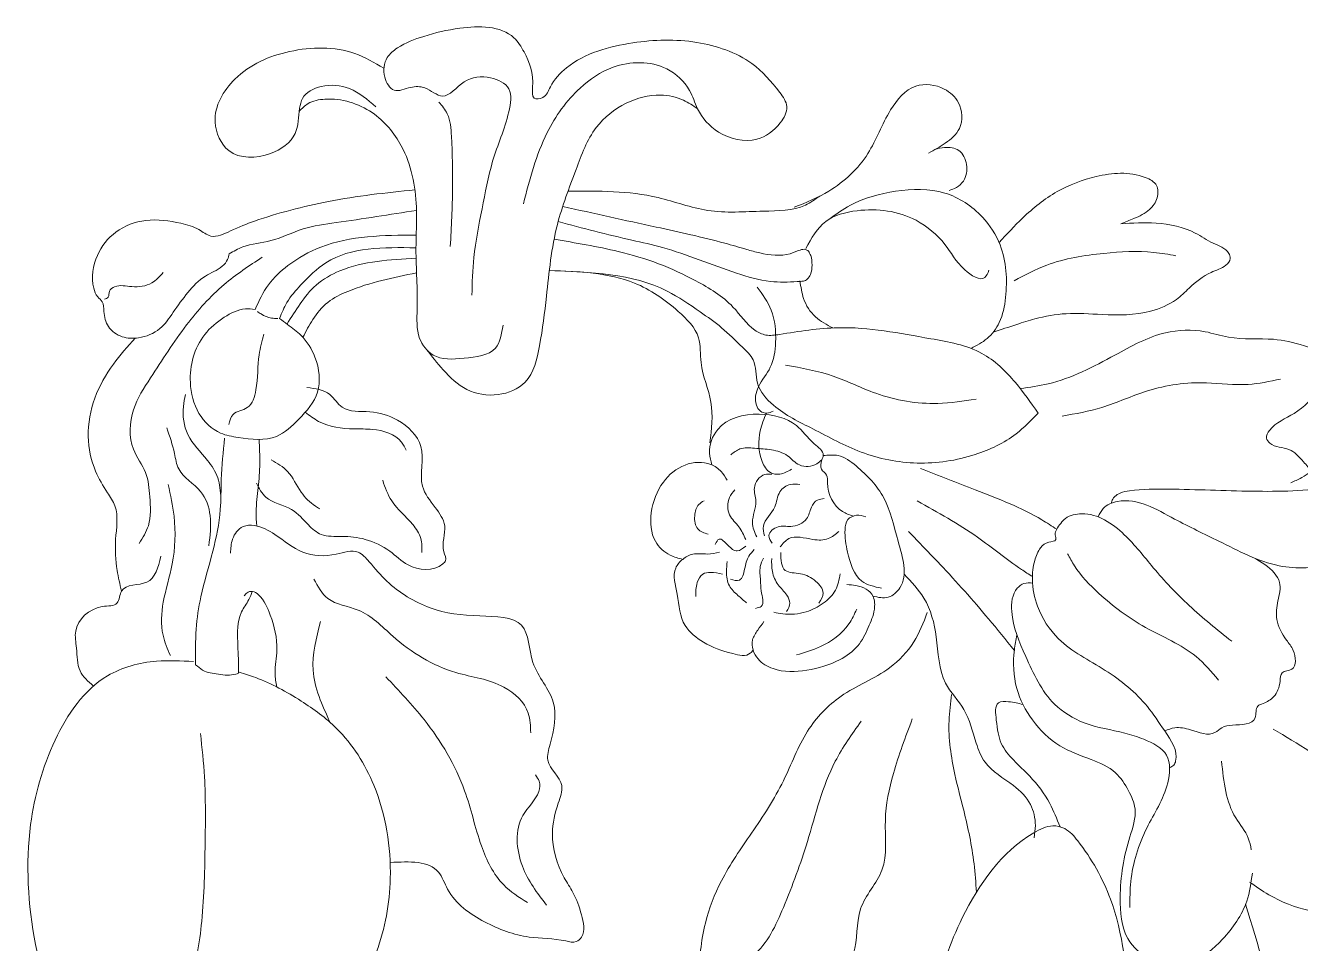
# Model space of a CAD drawing. Header units: millimetres. Extents: x -245 to 237, y 1148 to 1341.
# Drawn here: x -245.4 to -112, y 1245.1 to 1341.2 of the extents above; entities that cross this region are included whole.
import ezdxf

# ---------------------------------------------------------------- set-up
doc = ezdxf.new("R2010")
doc.units = ezdxf.units.MM
doc.layers.add('ceco.net 175', color=7, linetype='Continuous')

msp = doc.modelspace()

# ---------------------------------------------------------------- linework, layer by layer
at = {"layer": 'ceco.net 175', "lineweight": 5}
for points, knots in [([(-193.27, 1322.55), (-192.62, 1325.11), (-191.48, 1329.55), (-187.96, 1334.49), (-183.63, 1337.45), (-178.74, 1337.57), (-175.88, 1334.86), (-175.04, 1332.08), (-172.9, 1329.59), (-169.05, 1328.74), (-166.54, 1330.56), (-165.37, 1332.7), (-166.99, 1334.99), (-169.6, 1337.94), (-175.32, 1339.88), (-182.03, 1339.65), (-187.73, 1338.1), (-190.37, 1335.26), (-190.91, 1333.6), (-192.46, 1333.42), (-192.1, 1335.94), (-192.79, 1337.85), (-194.9, 1341.23), (-199.47, 1341.19), (-203.42, 1340.24), (-206.06, 1339.26), (-207.81, 1337.81), (-208.05, 1335.95), (-206.9, 1333.99), (-205.14, 1334.86), (-203.39, 1334.87), (-201.49, 1333.08), (-199.56, 1335.78), (-196.91, 1336.04), (-194.29, 1334.78), (-194.95, 1330.97), (-196.64, 1327.24), (-197.59, 1321.99), (-198.54, 1317.35), (-198.63, 1314.3), (-198.66, 1312.98)], [0, 0, 0, 0, 7.870107, 13.663819, 17.73424, 23.351482, 26.647868, 28.733993, 31.997348, 36.090873, 39.074007, 40.902993, 42.560723, 46.755639, 52.943024, 59.617662, 67.026126, 69.65707, 71.023736, 71.925809, 73.049055, 76.863371, 78.685592, 84.442152, 88.297378, 91.309116, 92.770119, 94.852079, 96.515304, 98.25975, 99.743901, 101.782304, 104.500093, 107.286999, 109.521626, 111.90437, 117.363305, 122.463388, 127.616749, 131.593638, 131.593638, 131.593638, 131.593638]), ([(-208.71, 1332.69), (-209.58, 1333.45), (-211.2, 1334.88), (-214.21, 1335.14), (-216.38, 1334.07), (-216.82, 1332.03), (-216.78, 1329.54), (-219.9, 1327.28), (-224.26, 1327.24), (-226.24, 1331.74), (-223.44, 1336.49), (-217.72, 1338.95), (-211.83, 1339.07), (-208.86, 1337.33), (-207.87, 1336.75)], [0, 0, 0, 0, 3.378972, 6.328843, 8.648838, 9.705344, 12.398174, 15.735747, 20.083309, 23.407125, 28.34882, 34.766658, 41.584318, 44.99036, 44.99036, 44.99036, 44.99036]), ([(-164.95, 1322.19), (-163.71, 1322.69), (-160.72, 1323.91), (-156.92, 1327.49), (-155.41, 1331.99), (-152.66, 1335.35), (-149.38, 1334.94), (-147.39, 1333.13), (-147.23, 1330.41), (-149.1, 1328.86), (-150.3, 1328.19), (-150.89, 1327.87)], [0, 0, 0, 0, 4.011077, 9.665535, 14.818033, 18.436403, 21.43143, 23.503497, 26.186392, 28.32865, 30.355776, 30.355776, 30.355776, 30.355776]), ([(-203.43, 1307.33), (-202.86, 1306.61), (-201.63, 1305.05), (-199.32, 1302.83), (-195.97, 1302.26), (-192.43, 1303.75), (-191.41, 1308.16), (-190.77, 1313.6), (-190.14, 1320), (-187.89, 1325.73), (-186.16, 1330.55), (-182.74, 1333.29), (-179.35, 1334.17), (-176.68, 1333.62), (-175.53, 1332.83), (-175.05, 1332.5)], [0, 0, 0, 0, 2.762239, 5.985169, 9.308708, 12.411324, 16.48399, 21.742361, 29.321585, 35.416833, 40.295788, 44.324109, 48.024469, 50.466294, 52.201277, 52.201277, 52.201277, 52.201277]), ([(-216.73, 1332.23), (-216.43, 1332.53), (-215.71, 1333.27), (-212.9, 1333.81), (-208.95, 1332.58), (-205.31, 1328.24), (-204.26, 1322.95), (-204.65, 1317.2), (-204.23, 1312.66), (-204.56, 1308.68), (-202.6, 1306.14), (-199.47, 1306.37), (-195.9, 1306.79), (-195.55, 1308.95), (-195.39, 1309.87)], [0, 0, 0, 0, 1.232105, 3.057645, 8.178849, 12.814601, 19.403446, 23.787047, 30.086811, 33.161561, 35.401743, 38.655283, 42.109674, 44.653952, 44.653952, 44.653952, 44.653952]), ([(-200.92, 1318.09), (-200.81, 1320.13), (-200.61, 1323.99), (-200.72, 1328.55), (-200.93, 1331.8), (-201.78, 1332.82), (-202.11, 1333.21)], [0, 0, 0, 0, 6.110065, 11.53838, 13.933341, 15.45044, 15.45044, 15.45044, 15.45044]), ([(-150.23, 1328.24), (-149.9, 1328.33), (-149.09, 1328.55), (-147.51, 1328.35), (-146.73, 1326.65), (-146.98, 1325.07), (-147.91, 1324.24), (-148.49, 1324.04), (-148.75, 1323.95)], [0, 0, 0, 0, 1.0346, 2.54993, 4.248731, 6.000526, 6.991585, 7.81709, 7.81709, 7.81709, 7.81709]), ([(-143.51, 1318.51), (-142.71, 1319.38), (-140.88, 1321.36), (-137.61, 1324.02), (-133.16, 1325.68), (-129.44, 1326), (-126.83, 1324.67), (-126.88, 1323.07), (-127.78, 1321.75), (-129.28, 1321.05), (-130.33, 1320.65), (-130.79, 1320.48)], [0, 0, 0, 0, 3.549822, 8.088908, 12.477938, 17.610504, 19.061511, 20.344837, 21.808976, 23.687689, 25.171988, 25.171988, 25.171988, 25.171988]), ([(-224.06, 1317.31), (-224.1, 1317.12), (-224.19, 1316.62), (-225.02, 1315.68), (-226.77, 1315.06), (-228.44, 1313.28), (-229.84, 1311.32), (-231.2, 1309.28), (-233.28, 1308.43), (-235.3, 1308.48), (-236.85, 1309.56), (-237.19, 1311.06), (-237.16, 1312.28), (-237.94, 1312.85), (-238.55, 1314.51), (-238.15, 1317.19), (-236.01, 1319.89), (-232.67, 1321.14), (-229.63, 1320.68), (-227.35, 1320.09), (-225.81, 1318.78), (-223.66, 1319.87), (-221.06, 1320.92), (-217.58, 1321.94), (-212.04, 1323.25), (-207.66, 1323.71), (-204.62, 1324.02)], [0, 0, 0, 0, 0.592376, 1.51621, 3.552085, 6.063196, 8.627782, 10.851118, 13.261908, 14.969897, 16.785355, 18.415486, 19.463262, 20.13846, 21.145912, 24.601215, 27.724321, 31.084224, 34.761518, 36.741278, 38.176059, 40.305494, 43.027414, 46.976101, 51.013154, 60.14699, 60.14699, 60.14699, 60.14699]), ([(-188.61, 1323.88), (-185.43, 1323.91), (-180.45, 1323.95), (-173.88, 1321.42), (-168.69, 1321.86), (-164.46, 1321.79), (-162.76, 1323.02), (-162.27, 1323.37)], [0, 0, 0, 0, 9.438141, 14.809946, 20.643184, 25.07996, 26.851869, 26.851869, 26.851869, 26.851869]), ([(-161.32, 1320.93), (-160.59, 1321.45), (-158.5, 1322.95), (-154.31, 1324.07), (-149.21, 1324.24), (-145.33, 1321.64), (-142.79, 1317.74), (-142.59, 1313.67), (-143.24, 1310.25), (-144.64, 1308.36), (-145.86, 1307.73), (-146.45, 1307.43)], [0, 0, 0, 0, 2.707028, 7.649143, 12.809122, 17.461627, 20.924767, 26.458051, 29.146689, 31.252312, 33.229525, 33.229525, 33.229525, 33.229525]), ([(-224.06, 1317.31), (-223.59, 1317.59), (-222.25, 1318.37), (-219.43, 1318.53), (-216.4, 1320.13), (-211.2, 1320.8), (-207.25, 1321.43), (-204.46, 1321.87)], [0, 0, 0, 0, 1.618489, 4.621636, 8.215784, 11.716682, 20.229143, 20.229143, 20.229143, 20.229143]), ([(-163.45, 1317.61), (-163.56, 1317.68), (-163.82, 1317.86), (-164.53, 1317.68), (-165.97, 1317), (-168.02, 1317.22), (-170.22, 1317.88), (-172.62, 1318.57), (-175.78, 1319.35), (-181.45, 1320.56), (-185.91, 1321.56), (-189.16, 1322.28)], [0, 0, 0, 0, 0.367549, 0.916811, 2.047898, 5.223064, 6.632906, 9.021162, 12.692516, 16.395346, 26.403314, 26.403314, 26.403314, 26.403314]), ([(-163.73, 1317.87), (-163.14, 1318.94), (-161.97, 1321.07), (-157.41, 1322.25), (-152.73, 1321.65), (-149.02, 1318.52), (-147.82, 1315.97), (-145.15, 1314.22), (-144.7, 1315.3), (-144.58, 1315.6)], [0, 0, 0, 0, 3.514285, 6.980478, 13.235483, 17.170762, 20.534594, 22.768733, 23.643595, 23.643595, 23.643595, 23.643595]), ([(-164.16, 1314.45), (-164.31, 1314.44), (-165.4, 1314.36), (-167.73, 1314.3), (-171.17, 1315.31), (-174.85, 1316.7), (-178.46, 1318), (-183.45, 1319.06), (-187.07, 1320.01), (-189.64, 1320.69)], [0, 0, 0, 0, 0.46976, 3.285081, 6.922049, 11.093483, 15.129286, 18.407568, 26.374168, 26.374168, 26.374168, 26.374168]), ([(-130.79, 1320.48), (-129.56, 1320.55), (-126.93, 1320.69), (-123.49, 1319.98), (-121.27, 1318.38), (-119.62, 1317.88), (-119.23, 1316.73), (-119.98, 1315.82), (-121.74, 1315.38), (-123.4, 1313.98), (-125.2, 1312.21), (-128.31, 1310.88), (-132.31, 1310.9), (-136.36, 1311.22), (-139.36, 1310.68), (-141.86, 1309.88), (-143.31, 1309.39), (-144.13, 1309.12)], [0, 0, 0, 0, 3.701014, 7.925387, 10.089079, 12.022923, 12.585298, 13.406282, 15.141382, 17.966481, 19.743522, 22.704982, 27.805404, 31.568822, 34.87031, 36.864808, 39.447438, 39.447438, 39.447438, 39.447438]), ([(-221.34, 1311.5), (-220.93, 1312.4), (-220.12, 1314.18), (-217.69, 1316.42), (-212.71, 1319.22), (-207.92, 1319.26), (-204.48, 1319.29)], [0, 0, 0, 0, 2.941104, 5.805282, 9.748846, 19.807214, 19.807214, 19.807214, 19.807214]), ([(-218.77, 1310.57), (-218.54, 1311.14), (-218.03, 1312.44), (-216.3, 1314.36), (-212.57, 1318.09), (-207.91, 1318.01), (-204.51, 1317.95)], [0, 0, 0, 0, 1.820525, 4.173667, 7.680164, 17.22158, 17.22158, 17.22158, 17.22158]), ([(-139.44, 1300.66), (-140.19, 1301.74), (-141.83, 1304.09), (-145.35, 1307.52), (-152.1, 1308.66), (-159.19, 1310.07), (-164.88, 1309.13), (-167.87, 1308.68), (-169.74, 1309.61), (-171.46, 1312.33), (-175.08, 1314.5), (-179.12, 1316.4), (-184.12, 1317.86), (-187.81, 1318.47), (-190.07, 1318.85)], [0, 0, 0, 0, 3.96797, 8.625226, 14.199524, 23.966263, 30.132011, 31.537265, 32.794079, 36.133457, 40.895056, 45.17759, 49.577972, 56.423491, 56.423491, 56.423491, 56.423491]), ([(-220.59, 1316.98), (-221.96, 1316.07), (-224.94, 1314.1), (-228.84, 1309.72), (-231.73, 1305.15), (-234.42, 1301.06), (-234.62, 1297.14), (-232.57, 1294.57), (-232.33, 1291.75), (-232.16, 1289.1), (-233.09, 1287.62), (-233.46, 1287.02)], [0, 0, 0, 0, 4.928718, 10.68735, 17.397352, 21.170307, 25.312781, 28.058993, 30.61296, 33.649452, 35.73404, 35.73404, 35.73404, 35.73404]), ([(-218, 1309.98), (-217.56, 1310.68), (-216.66, 1312.12), (-215.01, 1314.26), (-210.95, 1316.51), (-207.24, 1316.71), (-204.5, 1316.86)], [0, 0, 0, 0, 2.504659, 5.088152, 7.988058, 16.072079, 16.072079, 16.072079, 16.072079]), ([(-163.45, 1317.61), (-163.37, 1317.46), (-163.11, 1317.01), (-163.06, 1316.15), (-163.12, 1315.26), (-163.52, 1314.69), (-163.88, 1314.44), (-164.1, 1314.45), (-164.16, 1314.45)], [0, 0, 0, 0, 0.513633, 1.533606, 2.525495, 3.107644, 3.580743, 3.749247, 3.749247, 3.749247, 3.749247]), ([(-141.93, 1314.51), (-140.82, 1315.11), (-137.9, 1316.66), (-132.85, 1317.44), (-128.27, 1317.69), (-125.78, 1317.26), (-125.01, 1317.13)], [0, 0, 0, 0, 3.773685, 9.870125, 15.101359, 17.446015, 17.446015, 17.446015, 17.446015]), ([(-237.1, 1312.58), (-236.94, 1312.63), (-236.56, 1312.75), (-236.7, 1313.51), (-235.69, 1314.16), (-234.15, 1313.76), (-232.17, 1314), (-231.32, 1314.95), (-230.95, 1315.36)], [0, 0, 0, 0, 0.446219, 1.080992, 1.801617, 3.590024, 5.713138, 7.338714, 7.338714, 7.338714, 7.338714]), ([(-216.34, 1308.59), (-216.01, 1309.22), (-215.32, 1310.54), (-213.85, 1312.39), (-210.1, 1314.18), (-206.89, 1314.84), (-204.45, 1315.34)], [0, 0, 0, 0, 2.120339, 4.504341, 6.899369, 14.346492, 14.346492, 14.346492, 14.346492]), ([(-139.44, 1300.66), (-140.17, 1299.9), (-142.02, 1297.98), (-146.37, 1295.93), (-152.03, 1295.07), (-157.95, 1296.25), (-162.73, 1298.94), (-166.72, 1300.81), (-169.12, 1303.54), (-168.82, 1306.14), (-170.7, 1307.84), (-172.42, 1309.61), (-175.14, 1311.49), (-180.5, 1315.23), (-186.24, 1315.42), (-190.57, 1315.57)], [0, 0, 0, 0, 3.159079, 7.952879, 14.080186, 20.061861, 25.655222, 30.475872, 33.321543, 35.797952, 37.526074, 40.524435, 43.319646, 47.390989, 59.908923, 59.908923, 59.908923, 59.908923]), ([(-190.57, 1315.57), (-187.47, 1315.47), (-182.49, 1315.31), (-177.54, 1311.89), (-174.62, 1308.95), (-174.92, 1305.32), (-173.25, 1301.85), (-173.59, 1298.97), (-173.77, 1297.53)], [0, 0, 0, 0, 9.02265, 14.465783, 17.941813, 20.566324, 24.84045, 29.103597, 29.103597, 29.103597, 29.103597]), ([(-168.82, 1313.84), (-168.26, 1313.07), (-167.02, 1311.36), (-166.77, 1308.31), (-167.18, 1305.42), (-168.77, 1303.67), (-169.18, 1301.83), (-168.55, 1300.8), (-167.79, 1300.57), (-167.37, 1300.77), (-167.16, 1300.86)], [0, 0, 0, 0, 2.812577, 6.221863, 8.881352, 11.277579, 13.208686, 13.961426, 14.678818, 15.347417, 15.347417, 15.347417, 15.347417]), ([(-164.34, 1314.48), (-164.25, 1313.86), (-164.06, 1312.48), (-162.88, 1310.59), (-161.54, 1309.9), (-160.89, 1309.57)], [0, 0, 0, 0, 1.86956, 4.160899, 6.327877, 6.327877, 6.327877, 6.327877]), ([(-221.34, 1311.5), (-221.68, 1311.54), (-222.82, 1311.66), (-224.74, 1310.7), (-226.73, 1309.01), (-227.97, 1306.54), (-228.27, 1303.63), (-227.55, 1300.58), (-225.38, 1298.48), (-222.43, 1297.98), (-219.23, 1297.61), (-216.62, 1300.11), (-214.3, 1302.73), (-214.75, 1306.32), (-216.22, 1308.68), (-217.75, 1309.77), (-218.49, 1310.36), (-218.77, 1310.57)], [0, 0, 0, 0, 1.003236, 3.389473, 6.111681, 8.773656, 11.427678, 14.791113, 17.85785, 19.758923, 23.755099, 26.70947, 30.147747, 33.811169, 36.538808, 38.333589, 39.381171, 39.381171, 39.381171, 39.381171]), ([(-221.1, 1311.29), (-220.97, 1311.2), (-220.53, 1310.89), (-219.8, 1310.56), (-219.18, 1310.56), (-218.96, 1310.56)], [0, 0, 0, 0, 0.472259, 1.630311, 2.303253, 2.303253, 2.303253, 2.303253]), ([(-233.88, 1308.5), (-234.67, 1307.62), (-236.37, 1305.73), (-238.31, 1302.3), (-239.06, 1298.33), (-238.32, 1294.84), (-236.98, 1292.6), (-235.51, 1290.43), (-236.06, 1287.49), (-235.91, 1284.53), (-235.48, 1282.75), (-235.31, 1282.03)], [0, 0, 0, 0, 3.544203, 7.595644, 11.67914, 15.39735, 17.960413, 19.553867, 23.036711, 26.290248, 28.506041, 28.506041, 28.506041, 28.506041]), ([(-224.08, 1299.46), (-223.98, 1299.86), (-223.74, 1300.83), (-221.77, 1301.01), (-220.99, 1303.71), (-221.13, 1306.27), (-220.62, 1308.2), (-220.42, 1308.91)], [0, 0, 0, 0, 1.147594, 2.782304, 4.83777, 8.544899, 10.747224, 10.747224, 10.747224, 10.747224]), ([(-141.3, 1303.23), (-140.32, 1303.36), (-136.81, 1303.84), (-131.92, 1306.41), (-126.77, 1309.3), (-122.46, 1309.46), (-118.85, 1308.24), (-115.16, 1308.61), (-111.85, 1307.87), (-108.81, 1306.73), (-109.28, 1304.64), (-110.21, 1302.69), (-112.36, 1300.48), (-114.82, 1299.64), (-115.71, 1298.1), (-114.87, 1297.03), (-113.04, 1297.13), (-111.95, 1295.85), (-110.72, 1294.52), (-112, 1293.81), (-112.64, 1293.53), (-113.01, 1293.37)], [0, 0, 0, 0, 2.960594, 10.568755, 16.34229, 20.490934, 22.998875, 27.719529, 31.028591, 34.052323, 35.039956, 36.950684, 40.662835, 43.797609, 44.656715, 45.298302, 47.408977, 49.397184, 50.572461, 51.552281, 52.826439, 52.826439, 52.826439, 52.826439]), ([(-165.87, 1305.67), (-164.17, 1305.38), (-160.89, 1304.8), (-155.97, 1302.25), (-150.75, 1301.38), (-147.25, 1301.92), (-145.92, 1302.13)], [0, 0, 0, 0, 5.128569, 9.926801, 16.508593, 20.532338, 20.532338, 20.532338, 20.532338]), ([(-215.92, 1303.33), (-215.04, 1303.22), (-213.51, 1303.02), (-212.17, 1300.66), (-209.21, 1300.99), (-206.19, 1300.09), (-203.17, 1297.23), (-204.5, 1293.33), (-202.59, 1290.93), (-201.02, 1288.74), (-202.03, 1286.76), (-201.23, 1285.32), (-202.51, 1284.03), (-205.23, 1284.29), (-207.27, 1286.42), (-209.68, 1287.55), (-212.14, 1287.83), (-214.37, 1287.65), (-215.98, 1289.09), (-217.48, 1290.94), (-220.16, 1291.31), (-220.92, 1292.77), (-221.2, 1293.32)], [0, 0, 0, 0, 2.513322, 4.352104, 7.270167, 10.313931, 13.996273, 18.14842, 20.736126, 22.896207, 25.640594, 26.570888, 27.017294, 30.648619, 33.037993, 35.88899, 38.367324, 40.52052, 42.195374, 44.561978, 47.566304, 49.324335, 49.324335, 49.324335, 49.324335]), ([(-136.91, 1300.35), (-135.51, 1300.59), (-132.44, 1301.12), (-127.72, 1303.38), (-122.44, 1304.08), (-117.76, 1303.41), (-115.21, 1303.97), (-114.09, 1304.22)], [0, 0, 0, 0, 4.245953, 9.319888, 15.546048, 19.923741, 23.33509, 23.33509, 23.33509, 23.33509]), ([(-228.61, 1302.61), (-228.7, 1302.2), (-229.02, 1300.81), (-228.62, 1298.09), (-226.51, 1296.12), (-225.07, 1293.92), (-224.97, 1292.47), (-224.92, 1291.74)], [0, 0, 0, 0, 1.28803, 4.268359, 7.662006, 9.762386, 11.943271, 11.943271, 11.943271, 11.943271]), ([(-216.1, 1300.75), (-215.65, 1300.4), (-214.19, 1299.28), (-211.58, 1298.93), (-208.64, 1299.06), (-206.32, 1298.36), (-205.67, 1297.06), (-205.52, 1296.76)], [0, 0, 0, 0, 1.688871, 5.488734, 7.416702, 10.747989, 11.731782, 11.731782, 11.731782, 11.731782]), ([(-173.56, 1295.23), (-173.67, 1295.64), (-174.03, 1296.89), (-172.9, 1299.89), (-168.79, 1300.95), (-164.77, 1299.91), (-163.34, 1297.7), (-161.71, 1296.59), (-161.99, 1295.92), (-162.06, 1295.76)], [0, 0, 0, 0, 1.269041, 3.884325, 8.514965, 12.587888, 15.260787, 16.780443, 17.289385, 17.289385, 17.289385, 17.289385]), ([(-167.86, 1300.66), (-168.11, 1300.05), (-168.75, 1298.44), (-168.7, 1296.14), (-167.68, 1294.35), (-166.3, 1294.16), (-165.62, 1294.55), (-165.22, 1294.78)], [0, 0, 0, 0, 1.965031, 5.164916, 6.628452, 7.625228, 8.955633, 8.955633, 8.955633, 8.955633]), ([(-230.58, 1299.1), (-230.27, 1298.23), (-229.79, 1296.83), (-229.41, 1294.16), (-226.82, 1292.85), (-225.8, 1289.78), (-226.05, 1287.82), (-226.18, 1286.78)], [0, 0, 0, 0, 2.79251, 4.460526, 7.750854, 10.469551, 13.619328, 13.619328, 13.619328, 13.619328]), ([(-224.53, 1298.04), (-224.68, 1296.6), (-224.93, 1294.11), (-224.88, 1290.12), (-225.74, 1286.01), (-227.01, 1281.95), (-227.6, 1277.94), (-227.57, 1275.56), (-227.56, 1274.31)], [0, 0, 0, 0, 4.357393, 7.504544, 11.945283, 16.862035, 20.274814, 24.014999, 24.014999, 24.014999, 24.014999]), ([(-221.17, 1288.84), (-221.2, 1289.33), (-221.28, 1290.68), (-220.99, 1292.87), (-220.79, 1295.39), (-220.88, 1297.06), (-220.92, 1297.9)], [3.08556, 3.08556, 3.08556, 3.08556, 4.494039, 6.914009, 9.290867, 11.660344, 11.660344, 11.660344, 11.660344]), ([(-162.06, 1295.76), (-162.22, 1295.61), (-162.83, 1295.05), (-164.47, 1294.94), (-165.61, 1296.37), (-167.33, 1296.89), (-168.99, 1296.95), (-170.56, 1297.11), (-171.27, 1296.54), (-171.58, 1296.3)], [0, 0, 0, 0, 0.660207, 2.478547, 4.05566, 5.844506, 7.620074, 9.157104, 10.286431, 10.286431, 10.286431, 10.286431]), ([(-219.66, 1295.77), (-219.03, 1295.41), (-217.64, 1294.61), (-216.75, 1292.43), (-215.48, 1291.18), (-214.73, 1290.73), (-214.58, 1290.64)], [0, 0, 0, 0, 2.117694, 4.713182, 6.781253, 7.322634, 7.322634, 7.322634, 7.322634]), ([(-171.96, 1293.62), (-172.15, 1293.94), (-172.56, 1294.64), (-174.03, 1295.63), (-176.56, 1295.49), (-178.97, 1293.43), (-180.11, 1290.43), (-179.91, 1287.36), (-178.19, 1285.76), (-177.05, 1285.46), (-176.6, 1285.35)], [0, 0, 0, 0, 1.114104, 2.402875, 5.114106, 8.00919, 11.441805, 14.473283, 16.596176, 17.973812, 17.973812, 17.973812, 17.973812]), ([(-158.78, 1289.88), (-159.17, 1290.01), (-160.63, 1290.53), (-161.6, 1292.44), (-161.4, 1294.23), (-162.31, 1294.75), (-162.15, 1295.4), (-162.06, 1295.76)], [0, 0, 0, 0, 1.208859, 4.601111, 5.399873, 6.210622, 7.198589, 7.198589, 7.198589, 7.198589]), ([(-161.92, 1296.2), (-161.38, 1296.25), (-160.1, 1296.39), (-157.8, 1294.68), (-155.14, 1291.85), (-154.22, 1287.34), (-152.8, 1283.18), (-155.08, 1281.11), (-156.17, 1281.37), (-156.73, 1281.51)], [0, 0, 0, 0, 1.57688, 3.740292, 8.144508, 12.913113, 17.818294, 19.361413, 20.995108, 20.995108, 20.995108, 20.995108]), ([(-168.87, 1287.69), (-169.09, 1288.19), (-169.61, 1289.41), (-168.65, 1291.16), (-169.41, 1292.93), (-168.39, 1294.33), (-167.54, 1294.28), (-167.29, 1294.27)], [0, 0, 0, 0, 1.556379, 3.844307, 5.238361, 7.016767, 7.746594, 7.746594, 7.746594, 7.746594]), ([(-151.72, 1294.84), (-149.82, 1294.1), (-145.55, 1292.43), (-140.64, 1290.57), (-138, 1288.83), (-137.49, 1288.5)], [0, 0, 0, 0, 6.11929, 13.780129, 15.609652, 15.609652, 15.609652, 15.609652]), ([(-230.2, 1275.28), (-230.5, 1275.98), (-231.26, 1277.75), (-231.06, 1281.14), (-229.74, 1285.1), (-229.59, 1289.35), (-230.19, 1292.07), (-230.43, 1293.17)], [0, 0, 0, 0, 2.259842, 5.716898, 9.825065, 14.824449, 18.181611, 18.181611, 18.181611, 18.181611]), ([(-207.99, 1293.62), (-207.73, 1292.87), (-207.09, 1291.06), (-205.12, 1289.51), (-203.86, 1287.64), (-203.89, 1286.55), (-203.91, 1286.05)], [0, 0, 0, 0, 2.347662, 5.64873, 7.355065, 8.836376, 8.836376, 8.836376, 8.836376]), ([(-170.02, 1287.44), (-170.23, 1287.89), (-170.65, 1288.84), (-171.95, 1289.93), (-171.97, 1291.65), (-171.37, 1292.37), (-171.15, 1292.63)], [0, 0, 0, 0, 1.491692, 3.076782, 4.880203, 5.875704, 5.875704, 5.875704, 5.875704]), ([(-168.07, 1287.8), (-168.14, 1288.16), (-168.38, 1289.31), (-166.77, 1290.53), (-166.72, 1292.42), (-165.47, 1293.33), (-164.68, 1293.22), (-164.34, 1293.18)], [0, 0, 0, 0, 1.04227, 3.369892, 5.046279, 6.365844, 7.386491, 7.386491, 7.386491, 7.386491]), ([(-133.16, 1289.8), (-133.01, 1290.11), (-132.6, 1290.93), (-129.56, 1292.13), (-125.41, 1289.57), (-120.07, 1287.1), (-114.67, 1284.16), (-108.89, 1284.55), (-104.41, 1285.63), (-102.38, 1289.02), (-102.89, 1291.29), (-103.17, 1293.52), (-105.52, 1293.57), (-109.78, 1292.49), (-117.17, 1292.4), (-124.22, 1292.72), (-128.85, 1292.72), (-130.76, 1292.38), (-131.35, 1292.01), (-131.67, 1291.61), (-131.75, 1291.35), (-131.8, 1291.2)], [0, 0, 0, 0, 1.030201, 2.698057, 8.935085, 14.113742, 20.945484, 26.647486, 31.246014, 34.041006, 37.25162, 38.80685, 39.243417, 43.853271, 52.299177, 61.043923, 65.133151, 66.145677, 66.818546, 67.173754, 67.640226, 67.640226, 67.640226, 67.640226]), ([(-173.93, 1287.97), (-174.35, 1288.11), (-175.25, 1288.4), (-175.46, 1289.87), (-175.13, 1291.02), (-174.57, 1291.36), (-174.38, 1291.47)], [0, 0, 0, 0, 1.235234, 2.639431, 3.907779, 4.567145, 4.567145, 4.567145, 4.567145]), ([(-167.25, 1287.04), (-167.43, 1287.31), (-167.9, 1287.99), (-166.6, 1288.98), (-165.18, 1288.64), (-163.5, 1289.3), (-163.28, 1290.72), (-162.64, 1291.63), (-162.04, 1291.68), (-161.8, 1291.7)], [0, 0, 0, 0, 0.866026, 2.193317, 3.514046, 5.363199, 6.664128, 7.662514, 8.381305, 8.381305, 8.381305, 8.381305]), ([(-152.07, 1291.46), (-149.93, 1290.27), (-146.12, 1288.15), (-142.4, 1285.07), (-140.41, 1283.79), (-140.02, 1283.54)], [0, 0, 0, 0, 7.338095, 13.043267, 14.435024, 14.435024, 14.435024, 14.435024]), ([(-155.81, 1282.33), (-156.56, 1282.49), (-158.48, 1282.91), (-159.37, 1285.85), (-159.73, 1287.98), (-159.5, 1289.59), (-158.42, 1290.08), (-157.78, 1289.9), (-157.46, 1289.81)], [0, 0, 0, 0, 2.19056, 5.571006, 7.942787, 9.032415, 10.036745, 11.021424, 11.021424, 11.021424, 11.021424]), ([(-137.49, 1288.5), (-137.22, 1288.92), (-136.62, 1289.86), (-133.71, 1290.51), (-130.25, 1288.14), (-127.28, 1284.22), (-123.63, 1280.33), (-120.7, 1277.98), (-119.18, 1276.77)], [0, 0, 0, 0, 1.456797, 3.223804, 8.186308, 12.793178, 18.241891, 24.060097, 24.060097, 24.060097, 24.060097]), ([(-223.91, 1286), (-223.89, 1286.49), (-223.83, 1287.55), (-222.85, 1288.92), (-220.98, 1288.96), (-218.9, 1287.83), (-216.48, 1285.74), (-213.29, 1285.59), (-210.68, 1286.57), (-209.09, 1284.75), (-207.11, 1282.37), (-203.06, 1279.89), (-198.37, 1279.33), (-192.63, 1279.42), (-192.78, 1274.01), (-189.43, 1270.7), (-190.19, 1266.91), (-191.13, 1263.82), (-188.76, 1262.12), (-189.85, 1259.36), (-190.56, 1256.19), (-189.62, 1252.83), (-187.89, 1250.31), (-187.19, 1248.29), (-186.7, 1246.21), (-187.82, 1245.14), (-189.82, 1245.72), (-193.03, 1245.58), (-197.5, 1247.25), (-200.93, 1249.68), (-202.36, 1253.88), (-205.18, 1253.73), (-207.21, 1253.62)], [0, 0, 0, 0, 1.486112, 3.187362, 4.390613, 6.707789, 10.183162, 13.675966, 15.974001, 17.5127, 20.253208, 25.591084, 30.840537, 35.325827, 39.372982, 44.068724, 48.473809, 50.153473, 53.188003, 55.04653, 58.282479, 63.073688, 64.869593, 67.367537, 69.700623, 70.430234, 71.530751, 75.397046, 80.302323, 85.468396, 87.494913, 92.64271, 92.64271, 92.64271, 92.64271]), ([(-137.49, 1288.5), (-137.58, 1288.32), (-137.75, 1287.98), (-137.37, 1287.22), (-138.51, 1287.22), (-139.33, 1286.52), (-139.91, 1285.06), (-140.14, 1282.96), (-139.55, 1279.99), (-137.14, 1276.25), (-132.32, 1273.96), (-128.37, 1270.73), (-126.23, 1267.4), (-124.67, 1265.2), (-125.2, 1263.75), (-125.51, 1263.61), (-125.67, 1263.53)], [0, 0, 0, 0, 0.595799, 1.114047, 1.915388, 2.924477, 4.407385, 6.415811, 9.269183, 13.305338, 19.206271, 25.018274, 28.154045, 31.513094, 31.965733, 32.501202, 32.501202, 32.501202, 32.501202]), ([(-170.01, 1286.74), (-170.31, 1286.5), (-170.94, 1285.98), (-171.86, 1286.74), (-172.75, 1287.8), (-173.08, 1287.16), (-173.2, 1286.92)], [0, 0, 0, 0, 1.028287, 2.150723, 3.290847, 3.947539, 3.947539, 3.947539, 3.947539]), ([(-166.41, 1286.65), (-166.13, 1286.99), (-165.29, 1288.04), (-163.28, 1287.36), (-161.4, 1287.32), (-160.62, 1287.98), (-160.27, 1288.28)], [0, 0, 0, 0, 1.250332, 3.778348, 5.388644, 6.726271, 6.726271, 6.726271, 6.726271]), ([(-141.92, 1275.83), (-142.81, 1276.93), (-145.31, 1280.01), (-149, 1284.17), (-151.89, 1287.12), (-153, 1288.26)], [0, 0, 0, 0, 4.262614, 11.890529, 16.665797, 16.665797, 16.665797, 16.665797]), ([(-172.77, 1286.1), (-173.19, 1286.01), (-174.1, 1285.81), (-175.48, 1286.08), (-176.64, 1285.41), (-177.83, 1284.05), (-176.98, 1281.46), (-176.9, 1278.46), (-174.22, 1276.4), (-172.03, 1275.59), (-169.8, 1275.11), (-169.34, 1275.74), (-169.25, 1275.86)], [0, 0, 0, 0, 1.285196, 2.792004, 3.983566, 5.150005, 7.900075, 11.269453, 13.87398, 17.154786, 18.994893, 19.441079, 19.441079, 19.441079, 19.441079]), ([(-169.12, 1286.37), (-169.33, 1286.15), (-169.88, 1285.58), (-170.09, 1284.46), (-170.45, 1282.94), (-171.27, 1283.17), (-171.62, 1283.27)], [0, 0, 0, 0, 0.896664, 2.319705, 3.593057, 4.539162, 4.539162, 4.539162, 4.539162]), ([(-166.36, 1286.05), (-166.33, 1285.29), (-166.29, 1283.88), (-164.13, 1283.98), (-162.76, 1283.25), (-161.64, 1281.92), (-162.14, 1281.12), (-162.36, 1280.77)], [0, 0, 0, 0, 1.921073, 3.542765, 5.340053, 6.773536, 7.916179, 7.916179, 7.916179, 7.916179]), ([(-120.56, 1272.72), (-121.3, 1273.59), (-123.38, 1276.03), (-128.34, 1277.99), (-132.61, 1281.2), (-135.29, 1283.95), (-136.12, 1285.51), (-136.35, 1285.94)], [0, 0, 0, 0, 3.401225, 9.522467, 15.545336, 19.416257, 20.859839, 20.859839, 20.859839, 20.859839]), ([(-238.24, 1272.09), (-238.8, 1272.58), (-240, 1273.62), (-239.93, 1275.87), (-240.45, 1278.54), (-238.26, 1280.65), (-235.53, 1280.38), (-235.51, 1282.9), (-232.01, 1282.34), (-231.48, 1284.52), (-231.21, 1285.67)], [0, 0, 0, 0, 2.109169, 4.538895, 6.320258, 10.099942, 11.695736, 13.018029, 15.808933, 18.890748, 18.890748, 18.890748, 18.890748]), ([(-171.95, 1285.13), (-171.99, 1284.77), (-172.08, 1283.93), (-171.9, 1282.55), (-170.87, 1281.6), (-170.23, 1281.05), (-169.94, 1280.79)], [0, 0, 0, 0, 1.071279, 2.562671, 3.921223, 5.112791, 5.112791, 5.112791, 5.112791]), ([(-168.15, 1285.48), (-168.29, 1285.19), (-168.64, 1284.46), (-168.43, 1283.23), (-168.49, 1281.96), (-167.95, 1280.43), (-168.77, 1280.27), (-169, 1280.22)], [0, 0, 0, 0, 0.959327, 2.382869, 3.509887, 5.116902, 5.748774, 5.748774, 5.748774, 5.748774]), ([(-167.3, 1285.45), (-167.31, 1284.99), (-167.33, 1284.02), (-166.71, 1282.64), (-165.78, 1281.81), (-165.23, 1280.73), (-165.58, 1280.17), (-165.76, 1279.88)], [0, 0, 0, 0, 1.379163, 2.910713, 4.313038, 5.199846, 6.167659, 6.167659, 6.167659, 6.167659]), ([(-126.19, 1267.39), (-125.84, 1267.53), (-124.96, 1267.88), (-123.21, 1267.49), (-121.34, 1266.7), (-120.17, 1267.87), (-118.73, 1268.09), (-116.38, 1268), (-116.76, 1270), (-115.63, 1270.32), (-114.57, 1270.98), (-114.08, 1272.24), (-114.09, 1273.71), (-112.31, 1273.66), (-112.53, 1275.79), (-113.69, 1277.12), (-114.66, 1278.9), (-114.4, 1280.99), (-113.91, 1282.72), (-114.97, 1284.43), (-116.08, 1285.06), (-116.86, 1285.5)], [0, 0, 0, 0, 1.10311, 2.778763, 5.340565, 6.215854, 7.357217, 9.86084, 11.109455, 11.728409, 13.048922, 14.785943, 15.698702, 16.767931, 18.723011, 20.027028, 22.404363, 24.344523, 26.288628, 27.428316, 30.072378, 30.072378, 30.072378, 30.072378]), ([(-192.51, 1267.21), (-192.53, 1267.91), (-192.58, 1269.88), (-195.63, 1272.71), (-201.22, 1273.26), (-206.32, 1276.42), (-209.93, 1280.31), (-213.8, 1280.68), (-214.78, 1282.51), (-215.19, 1283.28)], [0, 0, 0, 0, 2.048461, 5.779568, 11.026053, 18.655, 23.19151, 26.590292, 29.093834, 29.093834, 29.093834, 29.093834]), ([(-172.46, 1283.81), (-172.86, 1283.9), (-173.53, 1284.05), (-174.65, 1283.89), (-175.24, 1282.78), (-175.25, 1281.94), (-175.25, 1281.45)], [0, 0, 0, 0, 1.242765, 2.084748, 3.140603, 4.613464, 4.613464, 4.613464, 4.613464]), ([(-167.06, 1279.82), (-166.76, 1279.75), (-165.65, 1279.51), (-163.79, 1279.69), (-161.89, 1280.64), (-160.47, 1282.02), (-160.24, 1283.25), (-160.13, 1283.85)], [0, 0, 0, 0, 0.927889, 3.389762, 5.392963, 7.26096, 9.060946, 9.060946, 9.060946, 9.060946]), ([(-153.45, 1283.8), (-152.69, 1283), (-150.93, 1281.16), (-149.86, 1277.05), (-149.86, 1272.64), (-146.81, 1269.68), (-146.14, 1266.61), (-144.93, 1263.47), (-142.23, 1262.04), (-140.1, 1259.94), (-139.62, 1257.81), (-139.78, 1256.64), (-139.84, 1256.21)], [0, 0, 0, 0, 3.268593, 7.521662, 12.434107, 15.80859, 19.54928, 21.758677, 25.609224, 28.253259, 30.521922, 31.812085, 31.812085, 31.812085, 31.812085]), ([(-223.09, 1273.43), (-223.08, 1274.12), (-223.06, 1276.25), (-223.45, 1279.12), (-222.03, 1280.95), (-221.74, 1281.7), (-221.63, 1281.99)], [0, 0, 0, 0, 2.096457, 6.449908, 7.924742, 8.859724, 8.859724, 8.859724, 8.859724]), ([(-222.48, 1281.53), (-222.39, 1281.64), (-222.18, 1281.91), (-221.55, 1282.09), (-220.47, 1281.28), (-219.52, 1279.16), (-218.82, 1276.29), (-219.37, 1273.76), (-219.16, 1272.48), (-219.09, 1272)], [0, 0, 0, 0, 0.445631, 1.009594, 1.729259, 4.198331, 7.899304, 10.360279, 11.791043, 11.791043, 11.791043, 11.791043]), ([(-168.11, 1278.83), (-168.33, 1278.54), (-168.77, 1277.94), (-169.41, 1276.99), (-169.32, 1275.83), (-168.64, 1274.65), (-166.69, 1273.49), (-163.55, 1273.6), (-160.5, 1274.51), (-158.17, 1276.12), (-157.21, 1278.16), (-156.48, 1279.86), (-156.52, 1281.43), (-157.39, 1282.35), (-158.43, 1282.64), (-159.12, 1282.69), (-159.44, 1282.71)], [0, 0, 0, 0, 1.084363, 2.246588, 3.303158, 4.362299, 6.239443, 9.777399, 13.383713, 15.787171, 17.98165, 19.992985, 21.343106, 22.39386, 23.541537, 24.488864, 24.488864, 24.488864, 24.488864]), ([(-140.01, 1282.86), (-140.32, 1282.88), (-140.92, 1282.93), (-142.14, 1282.01), (-142.4, 1278.94), (-140.62, 1274.95), (-138.57, 1270.4), (-134.47, 1267.88), (-131.06, 1267.43), (-128.15, 1266.5), (-125.46, 1265.15), (-125.78, 1260.95), (-128.39, 1257.2), (-129.81, 1252.68), (-129.83, 1249.83), (-129.84, 1248.93)], [0, 0, 0, 0, 0.911032, 1.760153, 4.253135, 9.175324, 15.031203, 18.668463, 23.065542, 25.164292, 28.068136, 30.970081, 36.170206, 42.012837, 44.716516, 44.716516, 44.716516, 44.716516]), ([(-151.03, 1279.79), (-151.43, 1278.73), (-152.27, 1276.51), (-155.38, 1273.28), (-160.03, 1271.54), (-164.01, 1267.35), (-165.94, 1261.87), (-169.29, 1256.82), (-172.57, 1252.15), (-174.53, 1247.01), (-175.04, 1242.42), (-174.21, 1238.71), (-174.77, 1236.26), (-175.59, 1235.14), (-175.92, 1234.67)], [0, 0, 0, 0, 3.382561, 7.085705, 12.987329, 18.035126, 23.822556, 30.234238, 36.146503, 40.864143, 46.621429, 49.696765, 52.142782, 53.846164, 53.846164, 53.846164, 53.846164]), ([(-164.72, 1275.34), (-163.87, 1275.59), (-161.8, 1276.19), (-159.43, 1277.91), (-158.65, 1279.61), (-158.4, 1280.14)], [0, 0, 0, 0, 2.667918, 6.472794, 8.232735, 8.232735, 8.232735, 8.232735]), ([(-214.49, 1278.83), (-214.94, 1277.12), (-215.89, 1273.51), (-214.32, 1270.09), (-213.49, 1268.29)], [0, 0, 0, 0, 5.141599, 10.886168, 10.886168, 10.886168, 10.886168]), ([(-117.02, 1252.49), (-117.16, 1251.5), (-117.52, 1248.93), (-119.83, 1245.66), (-123.25, 1242.71), (-127.5, 1242.99), (-130.68, 1245.76), (-130.93, 1249.62), (-130.68, 1253.19), (-129.9, 1256.22), (-128.95, 1258.95), (-129.98, 1261.26), (-131.31, 1263.33), (-134.11, 1264.53), (-137.4, 1265.65), (-140.13, 1268.37), (-141.98, 1271.87), (-142.1, 1275.08), (-141.75, 1276.91), (-141.65, 1277.43)], [0, 0, 0, 0, 2.963376, 7.696519, 11.681779, 15.95154, 19.158126, 23.492119, 26.804113, 29.981163, 32.969539, 34.979035, 37.299466, 40.20734, 43.793341, 47.705899, 51.394651, 55.43495, 57.010722, 57.010722, 57.010722, 57.010722]), ([(-114.85, 1267.57), (-113.55, 1266.82), (-111.08, 1265.39), (-107.91, 1262.93), (-104.28, 1261.94), (-100.3, 1262.44), (-96.2, 1264.41), (-92.9, 1267.94), (-90.5, 1270.02), (-89.48, 1272.79), (-92.18, 1273.2), (-94.17, 1274.18), (-96.93, 1275.58), (-100.07, 1277.5), (-103.04, 1277.33), (-104.97, 1277.22)], [0, 0, 0, 0, 4.49948, 8.583814, 11.908524, 15.477285, 20.404601, 25.28239, 29.513671, 30.865193, 32.130465, 36.072159, 38.278947, 41.301905, 46.908556, 46.908556, 46.908556, 46.908556]), ([(-227.8, 1274.65), (-229.08, 1274.72), (-232.14, 1274.9), (-238.18, 1273.27), (-242.83, 1266.39), (-245.54, 1256.55), (-244.92, 1246.04), (-242.04, 1236.15), (-236.66, 1231.43), (-232, 1228.47), (-228.57, 1230.19), (-224.67, 1231.81), (-218.65, 1232.8), (-212.33, 1237.17), (-208.2, 1244.01), (-206.69, 1252.64), (-208.03, 1261.03), (-211.98, 1267.36), (-216.66, 1270.72), (-220.14, 1272.65), (-222.42, 1273.37), (-223, 1273.55)], [0, 0, 0, 0, 3.862432, 9.203822, 17.877246, 27.080188, 39.656905, 49.226268, 56.540275, 61.493967, 63.685675, 67.52911, 74.323487, 81.658741, 89.806533, 97.628079, 107.518482, 114.630348, 119.324581, 124.675806, 126.486175, 126.486175, 126.486175, 126.486175]), ([(-227.56, 1274.31), (-227.32, 1274.11), (-226.66, 1273.52), (-225.14, 1273.32), (-223.83, 1273.14), (-223.18, 1273.4), (-223.09, 1273.43)], [0, 0, 0, 0, 0.916422, 2.619971, 4.44687, 4.727441, 4.727441, 4.727441, 4.727441]), ([(-207.67, 1273.06), (-206.29, 1271.61), (-202.94, 1268.09), (-199.32, 1262.04), (-198.03, 1255.77), (-195.96, 1251.41), (-193.74, 1250), (-192.85, 1249.45)], [0, 0, 0, 0, 6.011116, 14.581272, 20.608542, 25.305748, 28.396746, 28.396746, 28.396746, 28.396746]), ([(-145.88, 1250.52), (-145.95, 1251.51), (-146.15, 1254.4), (-147.03, 1258.51), (-148.35, 1263.39), (-148.96, 1267.5), (-148.6, 1270.3), (-148.48, 1271.21)], [0, 0, 0, 0, 2.98919, 8.677886, 12.531032, 18.201638, 20.967706, 20.967706, 20.967706, 20.967706]), ([(-141.01, 1270.16), (-141.49, 1270.28), (-142.29, 1270.47), (-144.05, 1270.52), (-143.75, 1268.12), (-143.43, 1265.38), (-140.37, 1262.98), (-138.24, 1260.13), (-137.47, 1258.19), (-137.14, 1257.36)], [0, 0, 0, 0, 1.539578, 2.594006, 4.413096, 6.912923, 11.452377, 14.991465, 17.660914, 17.660914, 17.660914, 17.660914]), ([(-157.94, 1268.41), (-158.91, 1267.04), (-161.62, 1263.26), (-163.27, 1256.19), (-165.78, 1249.46), (-168.27, 1243.9), (-171.87, 1242.57), (-173.66, 1241.22), (-174.05, 1240.06), (-174.13, 1239.42), (-174.16, 1239.19)], [0, 0, 0, 0, 4.994438, 13.883367, 21.220779, 27.120199, 30.810762, 32.407866, 33.622032, 34.337807, 34.337807, 34.337807, 34.337807]), ([(-168.72, 1237.19), (-168.07, 1237.02), (-166, 1236.5), (-162.93, 1240.23), (-157.92, 1242.98), (-158.74, 1249.02), (-154.92, 1252.77), (-155.73, 1258.03), (-154.6, 1263.32), (-153.3, 1266.76), (-152.59, 1268.65)], [0, 0, 0, 0, 1.899685, 6.086668, 12.76945, 17.485454, 22.124606, 27.358243, 32.306028, 38.363391, 38.363391, 38.363391, 38.363391]), ([(-230.74, 1233.18), (-230.84, 1233.55), (-231.18, 1234.81), (-229.89, 1237.42), (-227.76, 1241.43), (-226.69, 1247.94), (-226.57, 1255.23), (-226.48, 1261.8), (-226.89, 1265.61), (-227.06, 1267.12)], [0, 0, 0, 0, 1.112087, 3.860696, 8.134701, 14.983537, 23.186838, 30.101477, 34.660475, 34.660475, 34.660475, 34.660475]), ([(-120.24, 1264.23), (-120.13, 1263.16), (-119.93, 1261.12), (-119.01, 1258.33), (-117.45, 1256.6), (-117.21, 1255.36), (-117.13, 1254.94)], [0, 0, 0, 0, 3.218047, 6.167309, 8.656382, 9.929177, 9.929177, 9.929177, 9.929177]), ([(-190.86, 1249.17), (-191.83, 1250.43), (-193.86, 1253.09), (-194.31, 1258.22), (-191.69, 1260.32), (-191.47, 1262.07), (-191.86, 1262.57), (-192.02, 1262.78)], [0, 0, 0, 0, 4.798035, 10.09022, 13.109943, 14.169532, 14.938933, 14.938933, 14.938933, 14.938933]), ([(-117.33, 1251.58), (-116.67, 1251.12), (-114.75, 1249.79), (-110.65, 1248.18), (-105.44, 1248.05), (-101.14, 1250.6), (-99.42, 1254.54), (-99.6, 1258.16), (-100.9, 1260.33), (-100.95, 1261.67), (-100.85, 1262.24), (-100.8, 1262.54)], [0, 0, 0, 0, 2.42049, 6.975708, 13.079999, 17.356125, 21.113722, 25.443322, 27.687518, 28.480798, 29.399655, 29.399655, 29.399655, 29.399655]), ([(-132.79, 1216.8), (-131.97, 1218.72), (-129.05, 1225.49), (-129.62, 1236.98), (-130.77, 1248.53), (-134.12, 1254.56), (-136.38, 1257.21), (-138.19, 1257.64), (-142.89, 1255.29), (-147.27, 1249), (-150.8, 1239.33), (-148.16, 1230.74), (-146.09, 1222.52), (-140.37, 1218.18), (-134.93, 1214.69), (-128.19, 1214.09), (-120.46, 1216.97), (-115.66, 1225.69), (-114.01, 1237.15), (-116.42, 1245.01), (-117.72, 1249.27)], [0, 0, 0, 0, 6.230559, 21.958326, 33.596757, 40.589827, 42.458956, 43.72212, 45.832125, 57.470846, 65.982675, 75.592097, 83.73855, 90.557235, 96.359562, 102.981673, 110.068205, 119.847108, 130.964779, 144.164479, 144.164479, 144.164479, 144.164479])]:
    msp.add_open_spline(points, degree=3, knots=knots, dxfattribs=at)

doc.saveas('drawing.dxf')
